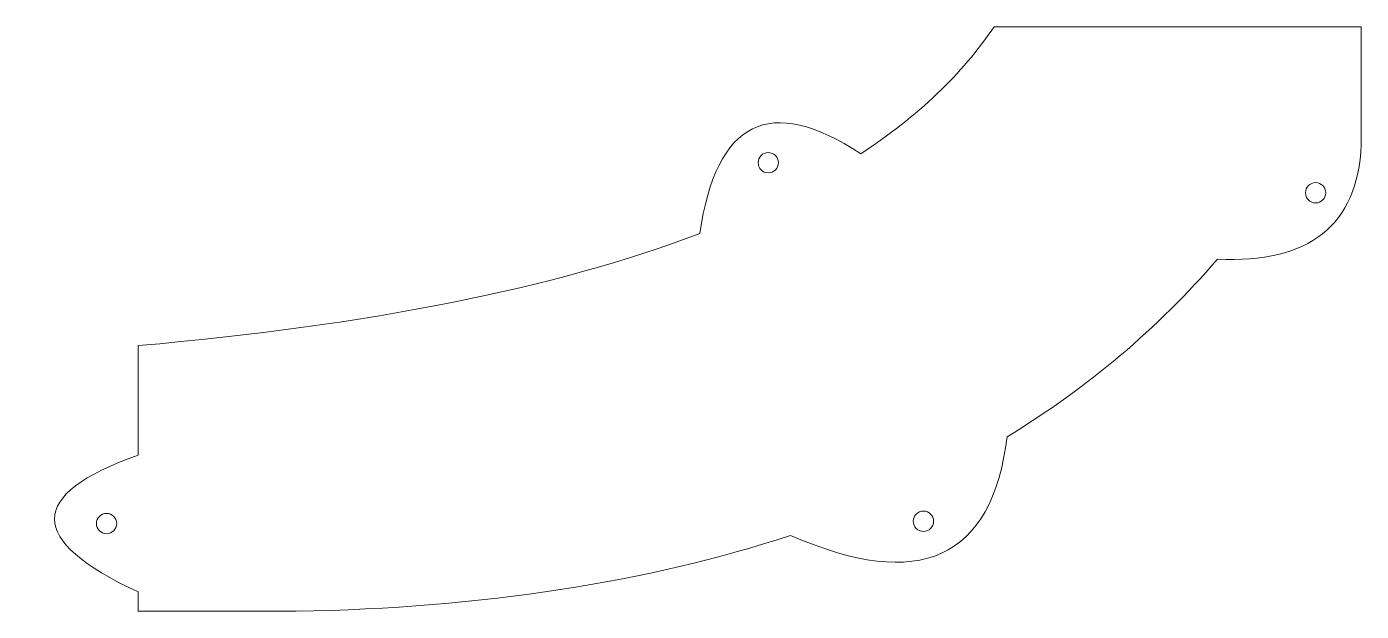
# Model space of a CAD drawing. Header units: millimetres. Extents: x -344 to -147, y -129 to -42.
import ezdxf

# ---------------------------------------------------------------- set-up
doc = ezdxf.new("R2010")
doc.units = ezdxf.units.MM
doc.header["$MEASUREMENT"] = 0
doc.layers.add('Layer 1', color=7, linetype='Continuous')

msp = doc.modelspace()

# ---------------------------------------------------------------- linework, layer by layer
at = {"layer": 'Layer 1', "color": 114, "lineweight": 9}
for centre in [(-234.663, -62.4882), (-153.8004, -66.933), (-332.4292, -115.7835), (-211.7472, -115.4466)]:
    msp.add_ellipse(centre, major_axis=(0, 1.5), ratio=1, dxfattribs=at)
at = {"layer": 'Layer 1', "color": 22, "lineweight": 9}
msp.add_open_spline([(-147.0514, -42.3986), (-147.0514, -42.3986), (-147.0514, -59.8581), (-147.0514, -59.8581), (-147.0514, -59.8581), (-147.614, -71.7545), (-154.7025, -77.3769), (-168.3169, -76.7257), (-168.3169, -76.7257), (-177.1079, -86.9833), (-187.4593, -95.7257), (-199.3709, -102.9531), (-199.3709, -102.9531), (-201.6108, -121.0409), (-212.2791, -125.8997), (-231.3756, -117.5297), (-231.3756, -117.5297), (-252.4053, -124.4828), (-276.745, -128.2217), (-304.3947, -128.7466), (-304.3947, -128.7466), (-304.3947, -128.7466), (-320.9028, -128.7466), (-320.9028, -128.7466), (-320.9028, -128.7466), (-320.9028, -128.7466), (-327.7524, -128.7466), (-327.7524, -128.7466), (-327.7524, -128.7466), (-327.7524, -128.7466), (-327.7524, -125.8905), (-327.7524, -125.8905), (-327.7524, -125.8905), (-344.224, -118.2541), (-344.224, -111.5161), (-327.7524, -105.6765), (-327.7524, -105.6765), (-327.7524, -105.6765), (-327.7524, -89.5052), (-327.7524, -89.5052), (-327.7524, -89.5052), (-293.6435, -86.5291), (-265.9853, -81.0138), (-244.7778, -72.9593), (-244.7778, -72.9593), (-242.3556, -56.2809), (-234.4269, -52.3467), (-220.9922, -61.1564), (-220.9922, -61.1564), (-212.5573, -55.6406), (-205.9943, -49.3881), (-201.3033, -42.3986), (-201.3033, -42.3986), (-201.3033, -42.3986), (-147.0514, -42.3986), (-147.0514, -42.3986)], degree=3, knots=[0, 0, 0, 0, 0.07142857, 0.07142857, 0.07142857, 0.07142857, 0.14285714, 0.14285714, 0.14285714, 0.14285714, 0.21428571, 0.21428571, 0.21428571, 0.21428571, 0.28571429, 0.28571429, 0.28571429, 0.28571429, 0.35714286, 0.35714286, 0.35714286, 0.35714286, 0.42857143, 0.42857143, 0.42857143, 0.42857143, 0.5, 0.5, 0.5, 0.5, 0.57142857, 0.57142857, 0.57142857, 0.57142857, 0.64285714, 0.64285714, 0.64285714, 0.64285714, 0.71428571, 0.71428571, 0.71428571, 0.71428571, 0.78571429, 0.78571429, 0.78571429, 0.78571429, 0.85714286, 0.85714286, 0.85714286, 0.85714286, 0.92857143, 0.92857143, 0.92857143, 0.92857143, 1, 1, 1, 1], dxfattribs=at)

doc.saveas('drawing.dxf')
